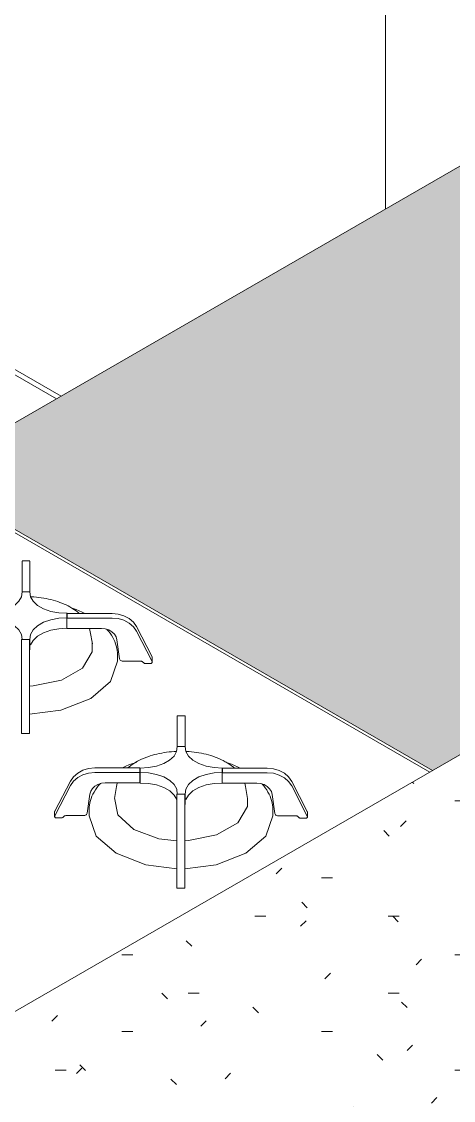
# Model space of a CAD drawing. Header units: millimetres. Extents: x -8593 to 4290, y -4897 to 11072.
# Drawn here: x -6313 to -5983, y 8597 to 9420 of the extents above; entities that cross this region are included whole.
import ezdxf

# ---------------------------------------------------------------- set-up
doc = ezdxf.new("R2010")
doc.units = ezdxf.units.MM
doc.layers.add('E-ELEC-EQPM', color=71, linetype='Continuous', lineweight=9)
doc.layers.add('I-FURN', color=30, linetype='Continuous', lineweight=9)

# ---------------------------------------------------------------- blocks, each defined once
blk = doc.blocks.new('Cooktop a Gás 5 Bocas 1 - Único-4668279-VISTA 3D BANCADA COZINHA')
at = {"layer": 'E-ELEC-EQPM'}
for p, q in [((-5999.4, 8848.73), (-6324.67, 9036.52)), ((-6324.67, 9034.07), (-6001.52, 8847.5)), ((-6001.52, 8847.5), (-6324.67, 9034.07)), ((-6306.37, 9008.53), (-6312.37, 9008.53)), ((-6312.37, 8984.96), (-6312.37, 9004.82)), ((-6306.37, 9004.82), (-6306.37, 8984.96)), ((-6306.37, 8984.97), (-6312.37, 8984.97)), ((-6306.37, 8984.96), (-6312.37, 8984.96)), ((-6278.18, 8968.48), (-6243.78, 8968.48)), ((-6278.18, 8965.12), (-6278.18, 8968.48)), ((-6243.78, 8965.02), (-6278.18, 8965.02)), ((-6278.18, 8965.02), (-6278.18, 8957.02)), ((-6278, 8965.13), (-6278, 8968.59)), ((-6278.18, 8957.02), (-6251.72, 8957.02)), ((-6225.2, 8958.43), (-6213.25, 8935.43)), ((-6213.25, 8931.97), (-6225.2, 8954.97)), ((-6312.73, 8928.88), (-6312.73, 8948.74)), ((-6312.73, 8948.74), (-6306.73, 8948.74)), ((-6312.37, 8948.75), (-6306.37, 8948.75)), ((-6306.73, 8948.74), (-6306.73, 8928.88)), ((-6306.37, 8948.75), (-6306.37, 8940.77)), ((-6258.75, 8945.44), (-6260.32, 8954.52)), ((-6240.02, 8948.49), (-6238, 8933.88)), ((-6306.37, 8940.77), (-6306.73, 8940.77)), ((-6239.56, 8932.1), (-6239.56, 8936.91)), ((-6235.51, 8932.06), (-6221.65, 8932.06)), ((-6220.5, 8931.63), (-6219.55, 8930.7)), ((-6218.4, 8930.26), (-6214.63, 8930.26)), ((-6213.25, 8935.43), (-6213.15, 8935.14)), ((-6213.13, 8931.49), (-6213.13, 8934.95)), ((-6312.73, 8878.2), (-6312.73, 8908.1)), ((-6306.73, 8908.1), (-6306.73, 8878.2)), ((-6187.99, 8890.52), (-6193.99, 8890.52)), ((-6193.99, 8866.95), (-6193.99, 8886.81)), ((-6187.99, 8886.81), (-6187.99, 8866.95)), ((-6312.73, 8877.02), (-6306.73, 8877.02)), ((-6187.99, 8866.96), (-6193.99, 8866.96)), ((-6187.99, 8866.95), (-6193.99, 8866.95)), ((-6256.93, 8850.68), (-6222.54, 8850.68)), ((-6222.54, 8850.68), (-6222.54, 8847.21)), ((-6222.36, 8850.58), (-6222.36, 8847.12)), ((-6159.8, 8850.47), (-6125.4, 8850.47)), ((-6159.8, 8847.11), (-6159.8, 8850.47)), ((-6159.62, 8847.12), (-6159.62, 8850.58)), ((-6287.47, 8817.62), (-6275.52, 8840.63)), ((-6222.54, 8847.21), (-6256.93, 8847.21)), ((-6222.54, 8839.21), (-6222.54, 8847.21)), ((-6222.36, 8839.14), (-6222.36, 8847.12)), ((-6125.4, 8847.01), (-6159.8, 8847.01)), ((-6159.8, 8847.01), (-6159.8, 8839.01)), ((-6106.81, 8840.42), (-6094.87, 8817.42)), ((-6275.52, 8837.17), (-6287.47, 8814.16)), ((-6249, 8839.21), (-6222.54, 8839.21)), ((-6240.4, 8836.51), (-6241.97, 8827.43)), ((-6159.8, 8839.01), (-6133.33, 8839.01)), ((-6140.36, 8827.43), (-6141.93, 8836.51)), ((-6094.87, 8813.95), (-6106.81, 8836.96)), ((-6262.72, 8816.07), (-6260.69, 8830.68)), ((-6194.34, 8810.87), (-6194.34, 8830.73)), ((-6194.34, 8830.73), (-6188.34, 8830.73)), ((-6193.99, 8830.74), (-6187.99, 8830.74)), ((-6188.34, 8830.73), (-6188.34, 8810.87)), ((-6187.99, 8830.74), (-6187.99, 8822.76)), ((-6121.64, 8830.48), (-6119.62, 8815.87)), ((-6287.59, 8817.15), (-6287.59, 8813.68)), ((-6287.57, 8817.34), (-6287.47, 8817.62)), ((-6261.15, 8818.9), (-6261.15, 8814.09)), ((-6187.99, 8822.76), (-6188.34, 8822.76)), ((-6121.18, 8814.09), (-6121.18, 8818.9)), ((-6094.87, 8817.42), (-6094.76, 8817.13)), ((-6094.75, 8813.48), (-6094.75, 8816.94)), ((-6286.09, 8812.46), (-6282.32, 8812.46)), ((-6281.17, 8812.9), (-6280.22, 8813.82)), ((-6279.07, 8814.26), (-6265.2, 8814.26)), ((-6117.13, 8814.05), (-6103.27, 8814.05)), ((-6102.12, 8813.62), (-6101.16, 8812.69)), ((-6100.02, 8812.25), (-6096.25, 8812.25)), ((-6194.34, 8760.19), (-6194.34, 8790.09)), ((-6188.34, 8790.09), (-6188.34, 8760.19)), ((-6194.34, 8759.01), (-6188.34, 8759.01))]:
    blk.add_line(p, q, dxfattribs=at)
for points in [[(-6312.37, 9004.82, 0), (-6312.37, 9007.08, 0), (-6312.37, 9008.31, 0), (-6312.37, 9008.45, 0)], [(-6306.37, 9008.45, 0), (-6306.37, 9008.31, 0), (-6306.37, 9007.08, 0), (-6306.37, 9004.82, 0)], [(-6312.37, 8984.97, 0), (-6312.88, 8981.27, 0), (-6314.87, 8977.75, 0), (-6318.22, 8974.59, 0), (-6322.76, 8971.97, 0), (-6328.24, 8970.03, 0), (-6334.34, 8968.88, 0), (-6340.74, 8968.59, 0)], [(-6278, 8968.59, 0), (-6284.4, 8968.9, 0), (-6290.49, 8970.05, 0), (-6295.95, 8971.99, 0), (-6300.49, 8974.61, 0), (-6303.85, 8977.76, 0), (-6305.84, 8981.28, 0), (-6306.37, 8984.97, 0)], [(-6305.84, 8981.26, 0), (-6305.29, 8981.24, 0), (-6303.38, 8981.12, 0), (-6301.48, 8980.95, 0), (-6299.59, 8980.74, 0), (-6297.72, 8980.49, 0), (-6295.86, 8980.2, 0), (-6294.02, 8979.86, 0), (-6292.2, 8979.48, 0), (-6290.41, 8979.05, 0), (-6288.65, 8978.59, 0), (-6286.92, 8978.08, 0), (-6285.22, 8977.54, 0), (-6283.56, 8976.95, 0), (-6281.93, 8976.32, 0), (-6280.35, 8975.66, 0), (-6278.8, 8974.95, 0), (-6277.31, 8974.21, 0), (-6275.86, 8973.43, 0), (-6275.27, 8973.1, 0)], [(-6268.77, 8968.48, 0), (-6269.89, 8969.43, 0), (-6271.1, 8970.37, 0), (-6272.37, 8971.27, 0), (-6273.69, 8972.14, 0), (-6275.06, 8972.98, 0), (-6275.27, 8973.1, 0)], [(-6274.93, 8972.8, 0), (-6273.39, 8972.28, 0), (-6271.05, 8971.41, 0), (-6268.76, 8970.49, 0), (-6266.54, 8969.52, 0), (-6264.39, 8968.49, 0)], [(-6340.74, 8965.13, 0), (-6334.33, 8964.85, 0), (-6328.22, 8963.71, 0), (-6322.73, 8961.77, 0), (-6318.19, 8959.15, 0), (-6314.83, 8955.98, 0), (-6312.86, 8952.45, 0), (-6312.37, 8948.75, 0)], [(-6306.37, 8948.75, 0), (-6305.86, 8952.44, 0), (-6303.88, 8955.97, 0), (-6300.52, 8959.13, 0), (-6295.98, 8961.75, 0), (-6290.51, 8963.69, 0), (-6284.4, 8964.83, 0), (-6278, 8965.13, 0)], [(-6243.78, 8968.48, 0), (-6239.1, 8968.03, 0), (-6234.68, 8966.71, 0), (-6230.75, 8964.59, 0), (-6227.53, 8961.78, 0), (-6225.2, 8958.43, 0)], [(-6225.2, 8954.97, 0), (-6227.53, 8958.31, 0), (-6230.75, 8961.12, 0), (-6234.68, 8963.25, 0), (-6239.1, 8964.57, 0), (-6243.78, 8965.02, 0)], [(-6278.19, 8957.15, 0), (-6284.4, 8956.86, 0), (-6290.51, 8955.71, 0), (-6295.98, 8953.77, 0), (-6300.52, 8951.15, 0), (-6303.88, 8947.99, 0), (-6305.86, 8944.47, 0)], [(-6260.32, 8954.52, 0), (-6260.59, 8955.8, 0), (-6260.94, 8957.08, 0)], [(-6251.72, 8957.02, 0), (-6248.89, 8956.74, 0), (-6246.22, 8955.9, 0), (-6243.88, 8954.57, 0), (-6242, 8952.82, 0), (-6240.68, 8950.75, 0), (-6240.02, 8948.49, 0)], [(-6239.56, 8936.91, 0), (-6239.62, 8938.62, 0), (-6239.8, 8940.33, 0), (-6240.09, 8942.02, 0), (-6240.51, 8943.71, 0), (-6241.03, 8945.37, 0), (-6241.67, 8947.02, 0), (-6242.42, 8948.65, 0), (-6243.28, 8950.26, 0), (-6244.25, 8951.83, 0), (-6245.32, 8953.38, 0), (-6246.49, 8954.9, 0), (-6247.76, 8956.38, 0)], [(-6258.82, 8945.81, 0), (-6258.82, 8939.21, 0), (-6266.32, 8926.83, 0), (-6282.39, 8917.56, 0), (-6303.83, 8913.22, 0), (-6306.72, 8913.08, 0)], [(-6239.56, 8932.1, 0), (-6244.89, 8916.63, 0), (-6260.06, 8903.52, 0), (-6282.77, 8894.77, 0), (-6306.71, 8891.72, 0)], [(-6238, 8933.88, 0), (-6237.86, 8933.39, 0), (-6237.58, 8932.96, 0), (-6237.18, 8932.58, 0), (-6236.68, 8932.3, 0), (-6236.12, 8932.12, 0), (-6235.51, 8932.06, 0)], [(-6221.65, 8932.06, 0), (-6221.33, 8932.04, 0), (-6221.02, 8931.95, 0), (-6220.74, 8931.81, 0), (-6220.5, 8931.63, 0)], [(-6219.55, 8930.7, 0), (-6219.31, 8930.52, 0), (-6219.03, 8930.38, 0), (-6218.72, 8930.29, 0), (-6218.4, 8930.26, 0)], [(-6214.63, 8930.26, 0), (-6214.26, 8930.3, 0), (-6213.92, 8930.41, 0), (-6213.62, 8930.58, 0), (-6213.38, 8930.81, 0), (-6213.21, 8931.08, 0), (-6213.14, 8931.37, 0), (-6213.15, 8931.68, 0), (-6213.25, 8931.97, 0)], [(-6312.73, 8908.1, 0), (-6312.73, 8912.79, 0), (-6312.73, 8917.46, 0), (-6312.73, 8921.85, 0), (-6312.73, 8925.73, 0), (-6312.73, 8928.88, 0)], [(-6306.73, 8928.88, 0), (-6306.73, 8925.73, 0), (-6306.73, 8921.85, 0), (-6306.73, 8917.46, 0), (-6306.73, 8912.79, 0), (-6306.73, 8908.1, 0)], [(-6193.99, 8886.81, 0), (-6193.99, 8889.07, 0), (-6193.99, 8890.3, 0), (-6193.99, 8890.44, 0)], [(-6187.99, 8890.44, 0), (-6187.99, 8890.3, 0), (-6187.99, 8889.07, 0), (-6187.99, 8886.81, 0)], [(-6312.73, 8877.03, 0), (-6312.73, 8877.12, 0), (-6312.73, 8877.3, 0), (-6312.73, 8877.54, 0), (-6312.73, 8877.85, 0), (-6312.73, 8878.2, 0)], [(-6306.73, 8878.2, 0), (-6306.73, 8877.85, 0), (-6306.73, 8877.54, 0), (-6306.73, 8877.3, 0), (-6306.73, 8877.12, 0), (-6306.73, 8877.03, 0)], [(-6193.99, 8866.96, 0), (-6194.5, 8863.26, 0), (-6196.48, 8859.74, 0), (-6199.84, 8856.58, 0), (-6204.38, 8853.96, 0), (-6209.85, 8852.02, 0), (-6215.96, 8850.87, 0), (-6222.36, 8850.58, 0)], [(-6159.62, 8850.58, 0), (-6166.01, 8850.89, 0), (-6172.11, 8852.04, 0), (-6177.57, 8853.98, 0), (-6182.11, 8856.6, 0), (-6185.46, 8859.75, 0), (-6187.46, 8863.27, 0), (-6187.99, 8866.96, 0)], [(-6231.7, 8850.68, 0), (-6230.83, 8851.42, 0), (-6229.62, 8852.36, 0), (-6228.35, 8853.26, 0), (-6227.03, 8854.13, 0), (-6225.66, 8854.97, 0), (-6224.23, 8855.77, 0), (-6222.76, 8856.53, 0), (-6221.24, 8857.25, 0), (-6219.68, 8857.94, 0), (-6218.08, 8858.59, 0), (-6216.44, 8859.2, 0), (-6214.76, 8859.77, 0), (-6213.04, 8860.3, 0), (-6211.3, 8860.79, 0), (-6209.52, 8861.23, 0), (-6207.72, 8861.64, 0), (-6205.9, 8862, 0), (-6204.05, 8862.32, 0), (-6202.18, 8862.6, 0), (-6200.3, 8862.83, 0), (-6198.41, 8863.02, 0), (-6196.5, 8863.17, 0), (-6194.59, 8863.27, 0)], [(-6187.46, 8863.25, 0), (-6186.91, 8863.23, 0), (-6185, 8863.11, 0), (-6183.1, 8862.94, 0), (-6181.21, 8862.73, 0), (-6179.33, 8862.48, 0), (-6177.47, 8862.19, 0), (-6175.64, 8861.85, 0), (-6173.82, 8861.47, 0), (-6172.03, 8861.04, 0), (-6170.27, 8860.58, 0), (-6168.54, 8860.07, 0), (-6166.84, 8859.53, 0), (-6165.17, 8858.94, 0), (-6163.55, 8858.31, 0), (-6161.96, 8857.65, 0), (-6160.42, 8856.94, 0), (-6158.92, 8856.2, 0), (-6157.47, 8855.42, 0), (-6156.88, 8855.09, 0)], [(-6275.52, 8840.63, 0), (-6273.19, 8843.97, 0), (-6269.97, 8846.78, 0), (-6266.04, 8848.91, 0), (-6261.61, 8850.23, 0), (-6256.93, 8850.68, 0)], [(-6235.92, 8850.68, 0), (-6235.35, 8850.96, 0), (-6233.16, 8851.96, 0), (-6230.91, 8852.91, 0), (-6228.6, 8853.81, 0), (-6226.22, 8854.65, 0), (-6224.85, 8855.09, 0)], [(-6150.39, 8850.47, 0), (-6151.5, 8851.42, 0), (-6152.71, 8852.36, 0), (-6153.98, 8853.26, 0), (-6155.3, 8854.13, 0), (-6156.68, 8854.97, 0), (-6156.88, 8855.09, 0)], [(-6156.55, 8854.79, 0), (-6155.01, 8854.27, 0), (-6152.67, 8853.4, 0), (-6150.38, 8852.48, 0), (-6148.16, 8851.51, 0), (-6146, 8850.48, 0)], [(-6125.4, 8850.47, 0), (-6120.72, 8850.02, 0), (-6116.3, 8848.7, 0), (-6112.37, 8846.58, 0), (-6109.15, 8843.77, 0), (-6106.81, 8840.42, 0)], [(-6256.93, 8847.21, 0), (-6261.61, 8846.76, 0), (-6266.04, 8845.44, 0), (-6269.97, 8843.32, 0), (-6273.19, 8840.51, 0), (-6275.52, 8837.17, 0)], [(-6240.4, 8836.51, 0), (-6240.13, 8837.79, 0), (-6239.78, 8839.07, 0), (-6239.66, 8839.4, 0)], [(-6222.36, 8847.12, 0), (-6215.95, 8846.84, 0), (-6209.83, 8845.7, 0), (-6204.35, 8843.76, 0), (-6199.8, 8841.14, 0), (-6196.45, 8837.97, 0), (-6194.47, 8834.44, 0), (-6193.99, 8830.74, 0)], [(-6187.99, 8830.74, 0), (-6187.48, 8834.43, 0), (-6185.49, 8837.96, 0), (-6182.14, 8841.12, 0), (-6177.6, 8843.74, 0), (-6172.12, 8845.68, 0), (-6166.02, 8846.82, 0), (-6159.62, 8847.12, 0)], [(-6106.81, 8836.96, 0), (-6109.15, 8840.3, 0), (-6112.37, 8843.11, 0), (-6116.3, 8845.24, 0), (-6120.72, 8846.56, 0), (-6125.4, 8847.01, 0)], [(-6261.15, 8818.9, 0), (-6261.09, 8820.61, 0), (-6260.92, 8822.31, 0), (-6260.62, 8824.01, 0), (-6260.21, 8825.69, 0), (-6259.69, 8827.36, 0), (-6259.05, 8829.01, 0), (-6258.3, 8830.64, 0), (-6257.44, 8832.25, 0), (-6256.47, 8833.82, 0), (-6255.4, 8835.37, 0), (-6254.23, 8836.89, 0), (-6252.96, 8838.37, 0), (-6252.67, 8838.67, 0)], [(-6260.69, 8830.68, 0), (-6260.03, 8832.95, 0), (-6258.72, 8835.02, 0), (-6256.84, 8836.77, 0), (-6254.5, 8838.1, 0), (-6251.83, 8838.93, 0), (-6249, 8839.21, 0)], [(-6194.47, 8826.46, 0), (-6196.45, 8829.99, 0), (-6199.8, 8833.16, 0), (-6204.35, 8835.78, 0), (-6209.83, 8837.72, 0), (-6215.95, 8838.86, 0), (-6222.36, 8839.14, 0)], [(-6159.8, 8839.14, 0), (-6166.02, 8838.85, 0), (-6172.12, 8837.7, 0), (-6177.6, 8835.76, 0), (-6182.14, 8833.14, 0), (-6185.49, 8829.98, 0), (-6187.48, 8826.46, 0)], [(-6141.93, 8836.51, 0), (-6142.2, 8837.79, 0), (-6142.56, 8839.07, 0)], [(-6133.33, 8839.01, 0), (-6130.5, 8838.72, 0), (-6127.84, 8837.89, 0), (-6125.49, 8836.56, 0), (-6123.61, 8834.81, 0), (-6122.3, 8832.74, 0), (-6121.64, 8830.48, 0)], [(-6121.18, 8818.9, 0), (-6121.24, 8820.61, 0), (-6121.42, 8822.31, 0), (-6121.71, 8824.01, 0), (-6122.12, 8825.69, 0), (-6122.65, 8827.36, 0), (-6123.29, 8829.01, 0), (-6124.04, 8830.64, 0), (-6124.9, 8832.25, 0), (-6125.86, 8833.82, 0), (-6126.93, 8835.37, 0), (-6128.1, 8836.89, 0), (-6129.38, 8838.37, 0)], [(-6227.27, 8803.66, 0), (-6239.36, 8814.77, 0), (-6241.9, 8827.8, 0)], [(-6140.43, 8827.8, 0), (-6140.43, 8821.2, 0), (-6147.94, 8808.82, 0), (-6164, 8799.55, 0), (-6185.45, 8795.21, 0), (-6188.34, 8795.07, 0)], [(-6265.2, 8814.26, 0), (-6264.6, 8814.32, 0), (-6264.03, 8814.5, 0), (-6263.54, 8814.78, 0), (-6263.14, 8815.15, 0), (-6262.86, 8815.59, 0), (-6262.72, 8816.07, 0)], [(-6119.62, 8815.87, 0), (-6119.47, 8815.38, 0), (-6119.2, 8814.95, 0), (-6118.8, 8814.57, 0), (-6118.3, 8814.29, 0), (-6117.73, 8814.11, 0), (-6117.13, 8814.05, 0)], [(-6287.47, 8814.16, 0), (-6287.57, 8813.87, 0), (-6287.58, 8813.57, 0), (-6287.5, 8813.28, 0), (-6287.34, 8813.01, 0), (-6287.1, 8812.78, 0), (-6286.8, 8812.6, 0), (-6286.45, 8812.49, 0), (-6286.09, 8812.46, 0)], [(-6282.32, 8812.46, 0), (-6281.99, 8812.49, 0), (-6281.68, 8812.57, 0), (-6281.4, 8812.71, 0), (-6281.17, 8812.9, 0)], [(-6280.22, 8813.82, 0), (-6279.98, 8814.01, 0), (-6279.7, 8814.15, 0), (-6279.39, 8814.23, 0), (-6279.07, 8814.26, 0)], [(-6240.65, 8785.51, 0), (-6255.83, 8798.62, 0), (-6261.15, 8814.09, 0)], [(-6194.34, 8790.09, 0), (-6194.34, 8794.78, 0), (-6194.34, 8799.45, 0), (-6194.34, 8803.84, 0), (-6194.34, 8807.72, 0), (-6194.34, 8810.87, 0)], [(-6188.34, 8810.87, 0), (-6188.34, 8807.72, 0), (-6188.34, 8803.84, 0), (-6188.34, 8799.45, 0), (-6188.34, 8794.78, 0), (-6188.34, 8790.09, 0)], [(-6121.18, 8814.09, 0), (-6126.51, 8798.62, 0), (-6141.68, 8785.51, 0), (-6164.38, 8776.76, 0), (-6188.33, 8773.71, 0)], [(-6103.27, 8814.05, 0), (-6102.94, 8814.03, 0), (-6102.63, 8813.94, 0), (-6102.35, 8813.8, 0), (-6102.12, 8813.62, 0)], [(-6101.16, 8812.69, 0), (-6100.93, 8812.5, 0), (-6100.65, 8812.37, 0), (-6100.34, 8812.28, 0), (-6100.02, 8812.25, 0)], [(-6096.25, 8812.25, 0), (-6095.88, 8812.29, 0), (-6095.54, 8812.4, 0), (-6095.24, 8812.57, 0), (-6095, 8812.8, 0), (-6094.83, 8813.07, 0), (-6094.75, 8813.36, 0), (-6094.76, 8813.67, 0), (-6094.87, 8813.95, 0)], [(-6194.35, 8795.08, 0), (-6208.03, 8796.68, 0), (-6227.27, 8803.66, 0)], [(-6194.36, 8773.72, 0), (-6217.95, 8776.76, 0), (-6240.65, 8785.51, 0)], [(-6194.34, 8759.02, 0), (-6194.34, 8759.11, 0), (-6194.34, 8759.29, 0), (-6194.34, 8759.53, 0), (-6194.34, 8759.84, 0), (-6194.34, 8760.19, 0)], [(-6188.34, 8760.19, 0), (-6188.34, 8759.84, 0), (-6188.34, 8759.53, 0), (-6188.34, 8759.29, 0), (-6188.34, 8759.11, 0), (-6188.34, 8759.02, 0)]]:
    blk.add_polyline3d(points, dxfattribs=at)

msp = doc.modelspace()

# ---------------------------------------------------------------- hatches: boundary and pattern name
at = {"layer": 'I-FURN'}
h = msp.add_hatch(dxfattribs=at)
h.set_pattern_fill('FP_1', color=256, style=0, pattern_type=2)
h.set_pattern_definition([(0, (-6795.318, 7822.987), (203.2, 29.329), [8.382, -144.018, 8.382, -144.018, -812.8]), (0, (-6795.318, 7822.987), (203.2, 29.329), [-304.8, 8.382, -296.418, 8.382, -144.018, -355.6]), (0, (-6795.318, 7822.987), (203.2, 29.329), [-762, 8.382, -93.218, 8.382, -245.618]), (135, (-6719.12, 7837.65), (-145.594, 86.93524), [5.927, -101.836, 5.927, -676.572]), (135, (-6719.12, 7837.65), (-145.594, 86.93524), [-113.69, -101.836, 5.927, -209.599, -359.21]), (135, (-6719.12, 7837.65), (-145.594, 86.93524), [-431.052, 5.927, -101.836, 5.927, -245.52]), (135, (-6719.12, 7837.65), (-145.594, 86.93524), [-544.742, -65.915, 5.927, -173.678]), (225, (-6693.72, 7896.31), (-57.60587, -116.2646), [5.927, -101.836, 5.927, -676.572]), (225, (-6693.72, 7896.31), (-57.60587, -116.2646), [-113.69, -101.836, 5.927, -209.599, -359.21]), (225, (-6693.72, 7896.31), (-57.60587, -116.2646), [-431.052, 5.927, -101.836, 5.927, -245.52]), (225, (-6693.72, 7896.31), (-57.60587, -116.2646), [-544.742, -65.915, 5.927, -173.678])])
h.paths.add_polyline_path([(-7223.12, 8019.74), (-7223.12, 8142.21), (-6608.36, 8497.15), (-6933.62, 8684.94), (-6324.67, 9036.52), (-5999.4, 8848.73), (-4861.38, 9505.76), (-5793.81, 10044.1), (-5793.79, 10035.12), (-5779.2, 10026.63), (-5776.94, 10022.81), (-5776.16, 10017.58), (-5776.94, 10011.46), (-5779.2, 10005.03), (-5783.69, 9997.81), (-5787.16, 9993.77), (-5792.07, 9990.03), (-5797.43, 9988.09), (-5801.43, 9988.14), (-5818.56, 9998.18), (-5821.26, 9999.59), (-5825.49, 10002.03), (-5825.71, 9991.34), (-5827.75, 9987.72), (-5831.88, 9984.43), (-5838.38, 9981.9), (-5844.98, 9980.79), (-5851.31, 9980.79), (-5858.19, 9982.12), (-5864.48, 9985.05), (-5868.06, 9988.12), (-5870.02, 9991.59), (-5870.02, 10088.1), (-5958.95, 10139.45), (-5991.59, 10120.3), (-5992.31, 10113.98), (-5998.62, 10110.34), (-6007.84, 10110.51), (-6008.81, 10111.04), (-6011.67, 10110.97), (-6013.32, 10111.51), (-6016.62, 10113.47), (-6018.95, 10115.73), (-6021.56, 10119.25), (-6022.88, 10121.85), (-6023.88, 10124.61), (-6024.48, 10128.61), (-6024.36, 10130.43), (-6024.03, 10131.68), (-6023.82, 10132.71), (-6022.28, 10135.02), (-6021.31, 10135.47), (-6020.49, 10135.88), (-6020.7, 10136.13), (-5986.95, 10155.61), (-6728.14, 10583.54), (-8135.29, 9771.13), (-7718.09, 9530.26), (-6728.14, 10101.81), (-5667.48, 9489.43), (-7718.09, 8305.51), (-7287.37, 8056.84)])
h.paths.add_polyline_path([(-5847.79, 9646.32), (-5860.83, 9647.33), (-5872.79, 9650.19), (-5883.15, 9654.77), (-6442.01, 9977.48), (-6449.71, 9983.27), (-6454.71, 9990.23), (-6456.41, 9997.7), (-6454.71, 10005.17), (-6449.71, 10012.14), (-6441.76, 10018.12), (-6236.7, 10136.51), (-6226.35, 10141.09), (-6214.29, 10143.98), (-6201.35, 10144.96), (-6188.41, 10143.98), (-6176.35, 10141.09), (-6165.99, 10136.51), (-5607.38, 9813.99), (-5599.43, 9808.01), (-5594.44, 9801.05), (-5592.73, 9793.58), (-5594.44, 9786.11), (-5599.43, 9779.15), (-5607.38, 9773.17), (-5812.44, 9654.77), (-5822.79, 9650.19), (-5834.85, 9647.3), (-5839.7, 9646.93)])
h.paths.add_polyline_path([(-5803.77, 10040.81), (-5803.79, 10049.87), (-5825.36, 10062.32), (-5825.57, 10054.02), (-5826.82, 10053.17), (-5826.66, 10052.57), (-5826.19, 10052.28), (-5824.65, 10052.95), (-5813.75, 10046.57), (-5803.79, 10040.83)])
h.paths.add_polyline_path([(-6014.97, 10133.82), (-6014.52, 10134.84), (-6014.92, 10134.17)])
h.paths.add_polyline_path([(-6014.29, 10135.06), (-6014.55, 10135.16), (-6014.32, 10135.07)])
h.paths.add_polyline_path([(-6002.83, 10141.71), (-6002.69, 10141.78), (-6002.83, 10141.71)])
h = msp.add_hatch(dxfattribs=at)
h.set_pattern_fill('FP_8', color=256, style=0, pattern_type=2)
h.set_pattern_definition([(0, (-6795.318, 7945.46), (203.2, 29.329), [8.382, -144.018, 8.382, -144.018, -812.8]), (0, (-6795.318, 7945.46), (203.2, 29.329), [-304.8, 8.382, -296.418, 8.382, -144.018, -355.6]), (0, (-6795.318, 7945.46), (203.2, 29.329), [-762, 8.382, -93.218, 8.382, -245.618]), (135, (-6719.12, 7960.126), (-145.594, 86.93524), [5.927, -101.836, 5.927, -676.572]), (135, (-6719.12, 7960.126), (-145.594, 86.93524), [-113.69, -101.836, 5.927, -209.599, -359.21]), (135, (-6719.12, 7960.126), (-145.594, 86.93524), [-431.052, 5.927, -101.836, 5.927, -245.52]), (135, (-6719.12, 7960.126), (-145.594, 86.93524), [-544.742, -65.915, 5.927, -173.678]), (225, (-6693.72, 8018.785), (-57.60587, -116.2646), [5.927, -101.836, 5.927, -676.572]), (225, (-6693.72, 8018.785), (-57.60587, -116.2646), [-113.69, -101.836, 5.927, -209.599, -359.21]), (225, (-6693.72, 8018.785), (-57.60587, -116.2646), [-431.052, 5.927, -101.836, 5.927, -245.52]), (225, (-6693.72, 8018.785), (-57.60587, -116.2646), [-544.742, -65.915, 5.927, -173.678])])
h.paths.add_polyline_path([(-6869.56, 7938.09), (-4394.69, 9366.96), (-4748.24, 9571.08), (-7223.12, 8142.21), (-6873.79, 7940.53)])
h = msp.add_hatch(dxfattribs=at)
h.set_pattern_fill('FP_12', color=256, style=0, pattern_type=2)
h.set_pattern_definition([(330, (-4735.182, 10126.086), (143.684, -41.478), [6.844, -117.59, 6.844, -781.239]), (330, (-4735.182, 10126.086), (143.684, -41.478), [-131.278, -117.59, 6.844, -242.024, -414.78]), (330, (-4735.182, 10126.086), (143.684, -41.478), [-497.736, 6.844, -117.59, 6.844, -283.502]), (330, (-4735.182, 10126.086), (143.684, -41.478), [-629.014, -76.112, 6.844, -200.546]), (111.206, (-4681.3, 10115.716), (-102.95035, 182.3835), [8.193, -140.765, -943.402]), (111.206, (-4681.3, 10115.716), (-102.95035, 182.3835), [-148.958, 8.193, -140.765, -794.444]), (111.206, (-4681.3, 10115.716), (-102.95035, 182.3835), [-297.916, 8.193, -289.724, -496.527]), (111.206, (-4681.3, 10115.716), (-102.95035, 182.3835), [-595.833, 8.193, -140.765, -347.569]), (111.206, (-4681.3, 10115.716), (-102.95035, 182.3835), [-744.791, 8.193, -91.113, -248.264]), (111.206, (-4681.3, 10115.716), (-102.95035, 182.3835), [-844.096, 8.193, -240.071]), (234.896, (-4663.34, 10188.303), (-40.7338, -140.906), [5.153, -88.544, -593.415]), (234.896, (-4663.34, 10188.303), (-40.7338, -140.906), [-93.697, 5.153, -88.544, -499.718]), (234.896, (-4663.34, 10188.303), (-40.7338, -140.906), [-187.394, 5.153, -182.241, -312.324]), (234.896, (-4663.34, 10188.303), (-40.7338, -140.906), [-374.788, 5.153, -88.544, -218.626]), (234.896, (-4663.34, 10188.303), (-40.7338, -140.906), [-468.485, 5.153, -57.311, -156.162]), (234.896, (-4663.34, 10188.303), (-40.7338, -140.906), [-530.95, 5.153, -151.008])])
h.paths.add_polyline_path([(-6286.2, 9132.22), (-6282.67, 9134.26), (-6728.14, 9391.45), (-6731.68, 9389.41), (-6374.59, 9183.25)])

# ---------------------------------------------------------------- linework, layer by layer
for p, q in [((-6035.18, 9277.14), (-6035.18, 9620.07)), ((-6035.18, 9620.07), (-6035.18, 9277.14)), ((-7223.12, 8142.21), (-4748.24, 9571.08)), ((-5667.48, 9489.43), (-7718.09, 8305.51)), ((-6286.2, 9132.22), (-6731.68, 9389.41)), ((-6388.73, 9195.5), (-6282.67, 9134.26))]:
    msp.add_line(p, q, dxfattribs=at)

# ---------------------------------------------------------------- block references
at = {"layer": 'E-ELEC-EQPM'}
msp.add_blockref('Cooktop a Gás 5 Bocas 1 - Único-4668279-VISTA 3D BANCADA COZINHA', (0, 0), dxfattribs=at)

doc.saveas('drawing.dxf')
